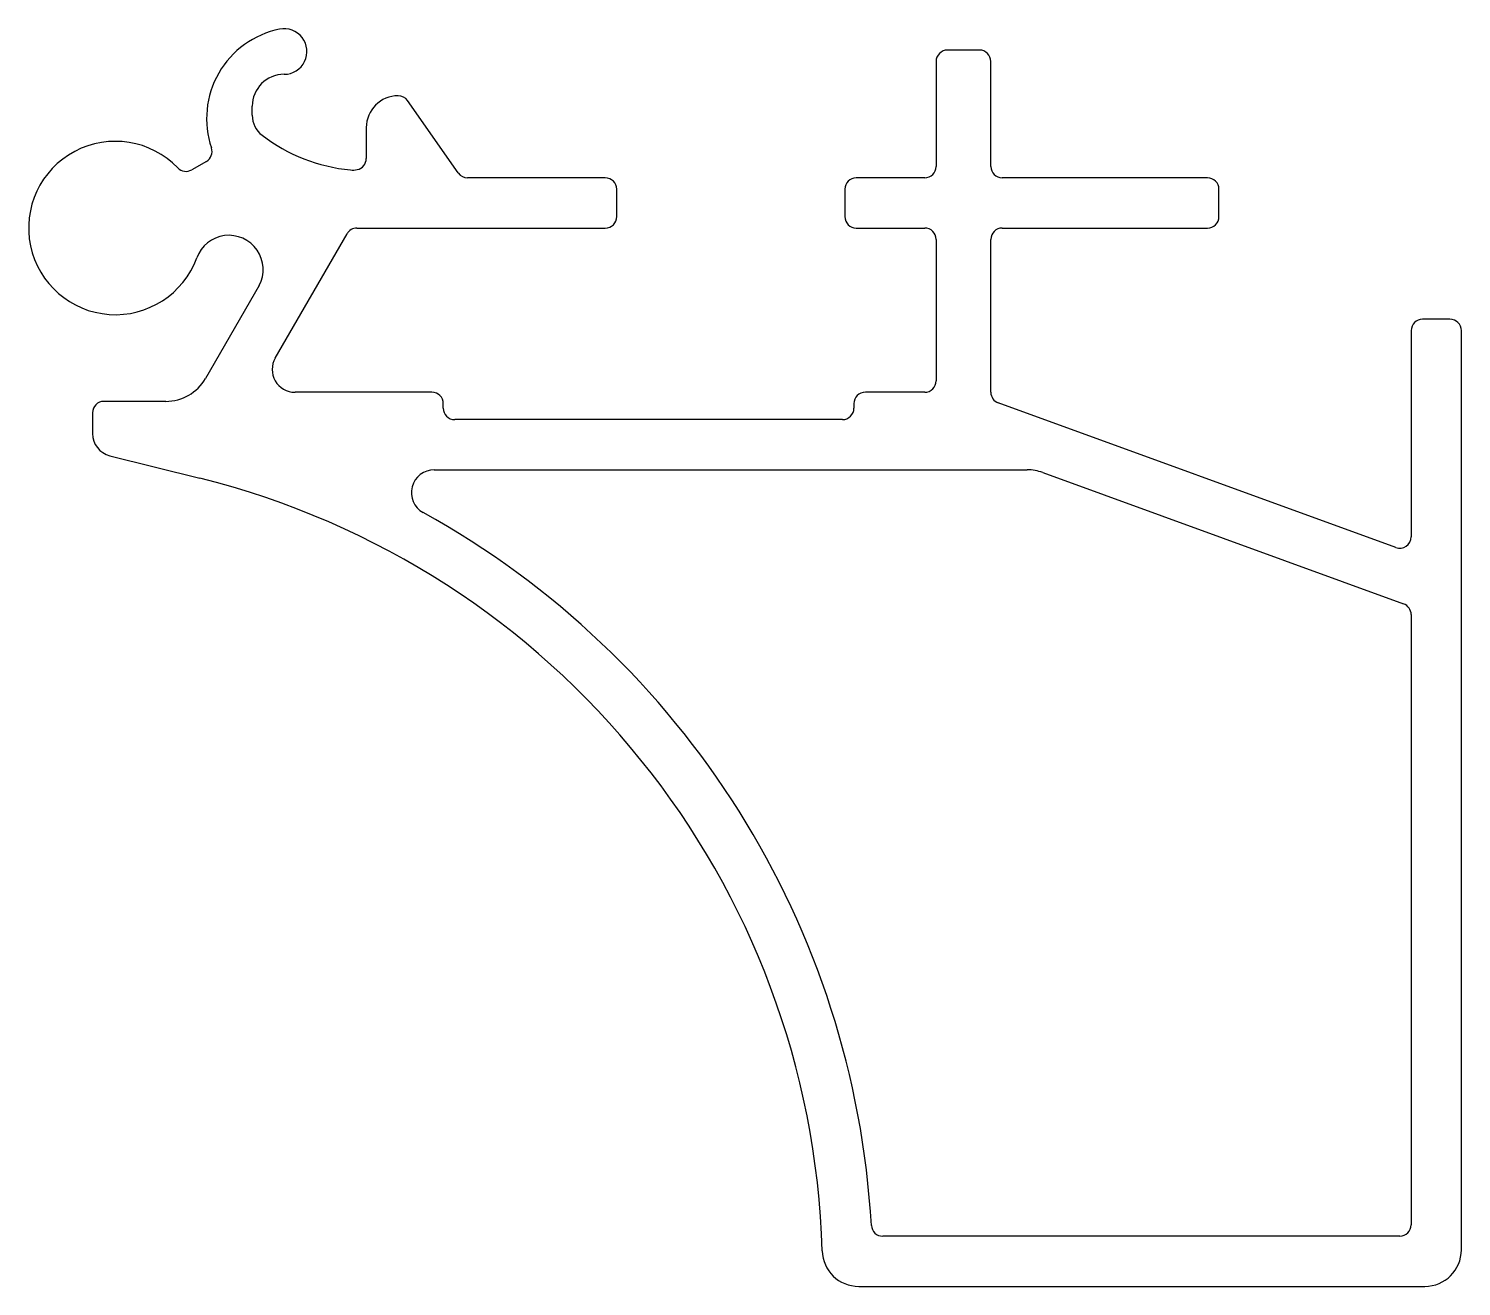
# Model space of a CAD drawing. Extents: x 2238.1 to 2269.5, y 1444.9 to 1472.5.
import ezdxf

# ---------------------------------------------------------------- set-up
doc = ezdxf.new("R2010")
doc.units = 0
doc.layers.get('0').update_dxf_attribs({"linetype": 'CONTINUOUS'})

msp = doc.modelspace()

# ---------------------------------------------------------------- linework, layer by layer
for p, q in [((2258.007, 1471.766), (2258.007, 1469.466)), ((2258.957, 1472.016), (2258.257, 1472.016)), ((2259.207, 1469.466), (2259.207, 1471.766)), ((2243.019, 1470.586), (2243.019, 1470.786)), ((2247.535, 1469.323), (2246.424, 1470.91)), ((2245.519, 1470.316), (2245.519, 1469.641)), ((2242.014, 1469.577), (2241.693, 1469.392)), ((2250.757, 1469.216), (2247.74, 1469.216)), ((2257.757, 1469.216), (2256.257, 1469.216)), ((2263.957, 1469.216), (2259.457, 1469.216)), ((2251.007, 1468.366), (2251.007, 1468.966)), ((2256.007, 1468.966), (2256.007, 1468.366)), ((2264.207, 1468.366), (2264.207, 1468.966)), ((2243.524, 1465.266), (2245.097, 1467.991)), ((2245.314, 1468.116), (2250.757, 1468.116)), ((2256.257, 1468.116), (2257.757, 1468.116)), ((2259.457, 1468.116), (2263.957, 1468.116)), ((2258.007, 1467.866), (2258.007, 1464.766)), ((2259.207, 1464.516), (2259.207, 1467.866)), ((2243.17, 1466.853), (2241.994, 1464.816)), ((2269.269, 1466.116), (2268.669, 1466.116)), ((2268.419, 1465.866), (2268.419, 1461.345)), ((2269.519, 1445.716), (2269.519, 1465.866)), ((2246.957, 1464.516), (2243.957, 1464.516)), ((2257.757, 1464.516), (2256.457, 1464.516)), ((2241.128, 1464.316), (2239.769, 1464.316)), ((2247.207, 1464.166), (2247.207, 1464.266)), ((2256.207, 1464.266), (2256.207, 1464.166)), ((2268.084, 1461.11), (2259.371, 1464.282)), ((2239.519, 1464.066), (2239.519, 1463.61)), ((2255.957, 1463.916), (2247.457, 1463.916)), ((2239.898, 1463.124), (2241.874, 1462.632)), ((2247.008, 1462.816), (2260.004, 1462.816)), ((2260.346, 1462.756), (2268.255, 1459.878)), ((2268.419, 1459.643), (2268.419, 1446.266)), ((2268.169, 1446.016), (2256.838, 1446.016)), ((2256.311, 1444.916), (2268.719, 1444.916))]:
    msp.add_line(p, q)
for centre, radius, start, end in [((2244.019, 1470.516), 2, 101.537, 198.748), ((2243.719, 1471.986), 0.5, 270, 101.537), ((2258.257, 1471.766), 0.25, 90, 180), ((2258.957, 1471.766), 0.25, 0, 90), ((2243.719, 1470.786), 0.7, 90, 180), ((2246.219, 1470.316), 0.7, 90, 180), ((2246.219, 1470.766), 0.25, 35, 90), ((2243.57, 1470.586), 0.551, 180, 232.704), ((2240.019, 1468.116), 1.9, 43.9274, 339.9161), ((2241.889, 1469.793), 0.25, 300, 18.748), ((2245.539, 1473.171), 3.8, 232.704, 264.4396), ((2245.269, 1469.641), 0.25, 281.537, 0), ((2241.568, 1469.608), 0.25, 223.9274, 300), ((2245.219, 1469.886), 0.5, 264.4396, 281.537), ((2247.74, 1469.466), 0.25, 215, 270), ((2250.757, 1468.966), 0.25, 0, 90), ((2256.257, 1468.966), 0.25, 90, 180), ((2257.757, 1469.466), 0.25, 270, 0), ((2259.457, 1469.466), 0.25, 180, 270), ((2263.957, 1468.966), 0.25, 0, 90), ((2250.757, 1468.366), 0.25, 270, 0), ((2256.257, 1468.366), 0.25, 180, 270), ((2263.957, 1468.366), 0.25, 270, 0), ((2242.508, 1467.206), 0.75, 331.8987, 159.9161), ((2245.314, 1467.866), 0.25, 90, 150), ((2257.757, 1467.866), 0.25, 0, 90), ((2259.457, 1467.866), 0.25, 90, 180), ((2268.669, 1465.866), 0.25, 90, 180), ((2269.269, 1465.866), 0.25, 0, 90), ((2243.957, 1465.016), 0.5, 150, 270), ((2241.128, 1465.316), 1, 270, 330), ((2246.957, 1464.266), 0.25, 0, 90), ((2256.457, 1464.266), 0.25, 90, 180), ((2257.757, 1464.766), 0.25, 270, 0), ((2259.457, 1464.516), 0.25, 180, 250), ((2239.769, 1464.066), 0.25, 90, 180), ((2247.457, 1464.166), 0.25, 180, 270), ((2255.957, 1464.166), 0.25, 270, 0), ((2240.019, 1463.61), 0.5, 180, 256), ((2237.519, 1445.166), 18, 1.6764, 76), ((2247.008, 1462.316), 0.5, 90, 241.045), ((2260.004, 1461.816), 1, 70, 90), ((2237.519, 1445.166), 19.1, 3.2589, 61.045), ((2268.169, 1461.345), 0.25, 250, 0), ((2268.169, 1459.643), 0.25, 0, 70), ((2256.838, 1446.266), 0.25, 183.2589, 270), ((2268.169, 1446.266), 0.25, 270, 0), ((2256.311, 1445.716), 0.8, 181.6764, 270), ((2268.719, 1445.716), 0.8, 270, 0)]:
    msp.add_arc(centre, radius, start, end)

doc.saveas('drawing.dxf')
